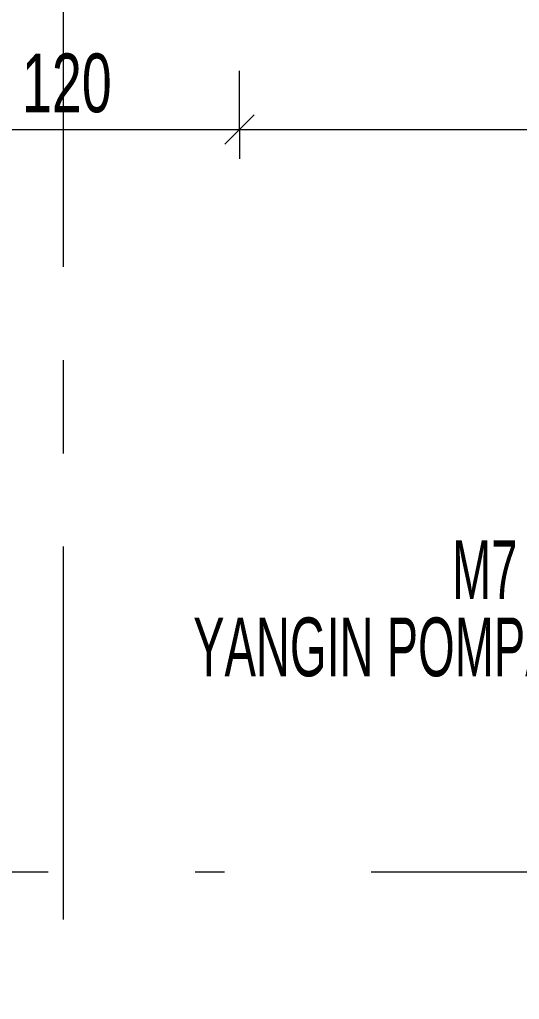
# Model space of a CAD drawing. Header units: metres. Extents: x 8 to 325, y -31 to 15.
# Drawn here: x 129.645 to 131.348, y -9.233 to -5.896 of the extents above; entities that cross this region are included whole.
import ezdxf

# ---------------------------------------------------------------- set-up
doc = ezdxf.new("R2010")
doc.units = ezdxf.units.M
for name, pattern in [('Dash', [0.6, 0.3, -0.3]), ('Dash dot', [2.1, 1, -0.5, 0.1, -0.5]), ('Grid Line', [2.2225, 1.27, -0.3175, 0.3175, -0.3175])]:
    doc.linetypes.add(name, pattern=pattern)
for name, color, linetype, lineweight in [('A-DETY-AKS', 7, 'Continuous', 9), ('A-DETY-ETKT', 7, 'Continuous', 9), ('A-DETY-KESK', 7, 'Dash', 9), ('A-DETY-OLCU', 7, 'Continuous', 9), ('A-DETY-OLCU-100', 7, 'Continuous', 9)]:
    doc.layers.add(name, color=color, linetype=linetype, lineweight=lineweight)
doc.styles.add('Arial Narrow_1', font='ARIALN.TTF', dxfattribs={"width": 0.7, "height": 0.2})
doc.styles.add('Arial Narrow_5', font='ARIALN.TTF', dxfattribs={"width": 0.8, "height": 0.2})
doc.dimstyles.new('TKFN_ARDI_Ölçü_1_100__İç__3', dxfattribs={"dimscale": 0.3048, "dimtxt": 0.204686, "dimasz": 0.328084, "dimexe": 0.328084, "dimexo": 0.0625, "dimgap": 0, "dimtad": 1, "dimdec": 0, "dimlfac": 100, "dimdsep": 46, "dimtxsty": 'Arial Narrow_5', "dimblk1": 'OBLIQUE', "dimblk2": 'OBLIQUE', "dimsah": 1, "dimcen": 0.09, "dimdle": 0.328084, "dimadec": 8, "dimazin": 0, "dimtfac": 1, "dimtdec": 4, "dimtix": 1, "dimtmove": 0, "dimatfit": 3, "dimfxl": 0.656168, "dimfxlon": 1, "dimtvp": 1, "dimtolj": 1, "dimtzin": 0, "dimarcsym": 2})

# ---------------------------------------------------------------- blocks, each defined once
blk = doc.blocks.new('DIMBLOCK312-_1_13_4_13_ PERON KATI _FFL_')
at = {"layer": 'A-DETY-OLCU-100', "transparency": 16777216}
for p, q in [((129.1947, -6.2699), (129.1947, -6.0699)), ((130.3947, -6.2699), (130.3947, -6.0699)), ((129.1947, -6.2699), (129.2447, -6.2199)), ((130.3947, -6.2699), (130.4447, -6.2199)), ((129.1947, -6.2699), (129.1447, -6.3199)), ((129.1947, -6.2699), (130.3947, -6.2699)), ((129.1947, -6.2699), (129.1947, -6.3699)), ((130.3947, -6.2699), (130.3447, -6.3199)), ((130.3947, -6.2699), (130.3947, -6.3699))]:
    blk.add_line(p, q, dxfattribs=at)
at = {"layer": 'A-DETY-OLCU-100', "color": 0, "transparency": 16777216, "insert": (129.6533, -6.0114), "char_height": 0.2, "width": 0.339194, "attachment_point": 1, "line_spacing_factor": 0.974696, "style": 'Arial Narrow_5'}
blk.add_mtext('120', dxfattribs=at)
blk = doc.blocks.new('_Oblique')
at = {"color": 0, "linetype": 'ByBlock', "lineweight": -2}
blk.add_line((-0.5, -0.5), (0.5, 0.5), dxfattribs=at)
blk = doc.blocks.new('DIMBLOCK313-_1_13_4_13_ PERON KATI _FFL_')
at = {"layer": 'A-DETY-OLCU-100', "transparency": 16777216}
for p, q in [((130.3947, -6.2699), (130.3947, -6.0699)), ((135.5447, -6.2699), (135.5447, -6.0699)), ((130.3947, -6.2699), (130.4447, -6.2199)), ((135.5447, -6.2699), (135.5947, -6.2199)), ((130.3947, -6.2699), (130.3447, -6.3199)), ((130.3947, -6.2699), (135.5447, -6.2699)), ((130.3947, -6.2699), (130.3947, -6.3699)), ((135.5447, -6.2699), (135.4947, -6.3199)), ((135.5447, -6.2699), (135.5447, -6.3699))]:
    blk.add_line(p, q, dxfattribs=at)
at = {"layer": 'A-DETY-OLCU-100', "color": 0, "transparency": 16777216, "insert": (132.8283, -6.0114), "char_height": 0.2, "width": 0.339194, "attachment_point": 1, "line_spacing_factor": 0.974696, "style": 'Arial Narrow_5'}
blk.add_mtext('515', dxfattribs=at)

msp = doc.modelspace()

# ---------------------------------------------------------------- linework, layer by layer
at = {"layer": 'A-DETY-AKS', "linetype": 'Grid Line'}
msp.add_line((129.7947, -28.9632), (129.7947, 13.6518), dxfattribs=at)
at = {"layer": 'A-DETY-KESK', "linetype": 'Dash dot'}
msp.add_line((142.343, -8.8), (124.4352, -8.8), dxfattribs=at)

# ---------------------------------------------------------------- texts
at = {"layer": 'A-DETY-ETKT', "char_height": 0.2, "line_spacing_factor": 0.949189, "style": 'Arial Narrow_1'}
for s, insert, width, attachment_point in [('\\pxqr,t2.1,4.2,6.3,8.4,10.5,12.6,14.7,16.8,18.9,21,23.1,25.2,27.3,29.4,31.5,33.6,35.7,37.8,39.9,42,44.1,46.2,48.3,50.4,52.5,54.6,56.7,58.8,60.9,63,65.1,67.2;{M7}', (131.3418, -7.7697), 0.2268, 6), ('\\pt0.42,0.84,1.26,1.68,2.1,2.52,2.94,3.36,3.78,4.2,4.62,5.04,5.46,5.88,6.3,6.72,7.14,7.56,7.98,8.4,8.82,9.24,9.66,10.08,10.5,10.92,11.34,11.76,12.18,12.6,13.02,13.44;YANGIN POMPA VE HİDROFOR ODASI', (131.7068, -8.0338), 3.0002, 5)]:
    msp.add_mtext(s, dxfattribs=dict(at, insert=insert, width=width, attachment_point=attachment_point))

# ---------------------------------------------------------------- dimensions: what is measured, and where the dimension line sits
at = {"layer": 'A-DETY-OLCU'}
for base, p1, p2, override, picture, middle in [((130.3947, -6.2699), (129.1947, -6.0699), (130.3947, -6.0699), {"dimpost": '<>', "dimfxl": 1.2}, 'DIMBLOCK312-_1_13_4_13_ PERON KATI _FFL_', (129.7947, -6.1677)), ((135.5447, -6.2699), (130.3947, -6.0699), (135.5447, -6.0699), {"dimpost": '<>', "dimfxl": 5.15}, 'DIMBLOCK313-_1_13_4_13_ PERON KATI _FFL_', (132.9697, -6.1677))]:
    dim = msp.add_linear_dim(base=base, p1=p1, p2=p2, dimstyle='TKFN_ARDI_Ölçü_1_100__İç__3', override=override, dxfattribs=at)
    dim.commit()
    dim.dimension.update_dxf_attribs({"geometry": picture, "text_midpoint": middle})

doc.saveas('drawing.dxf')
